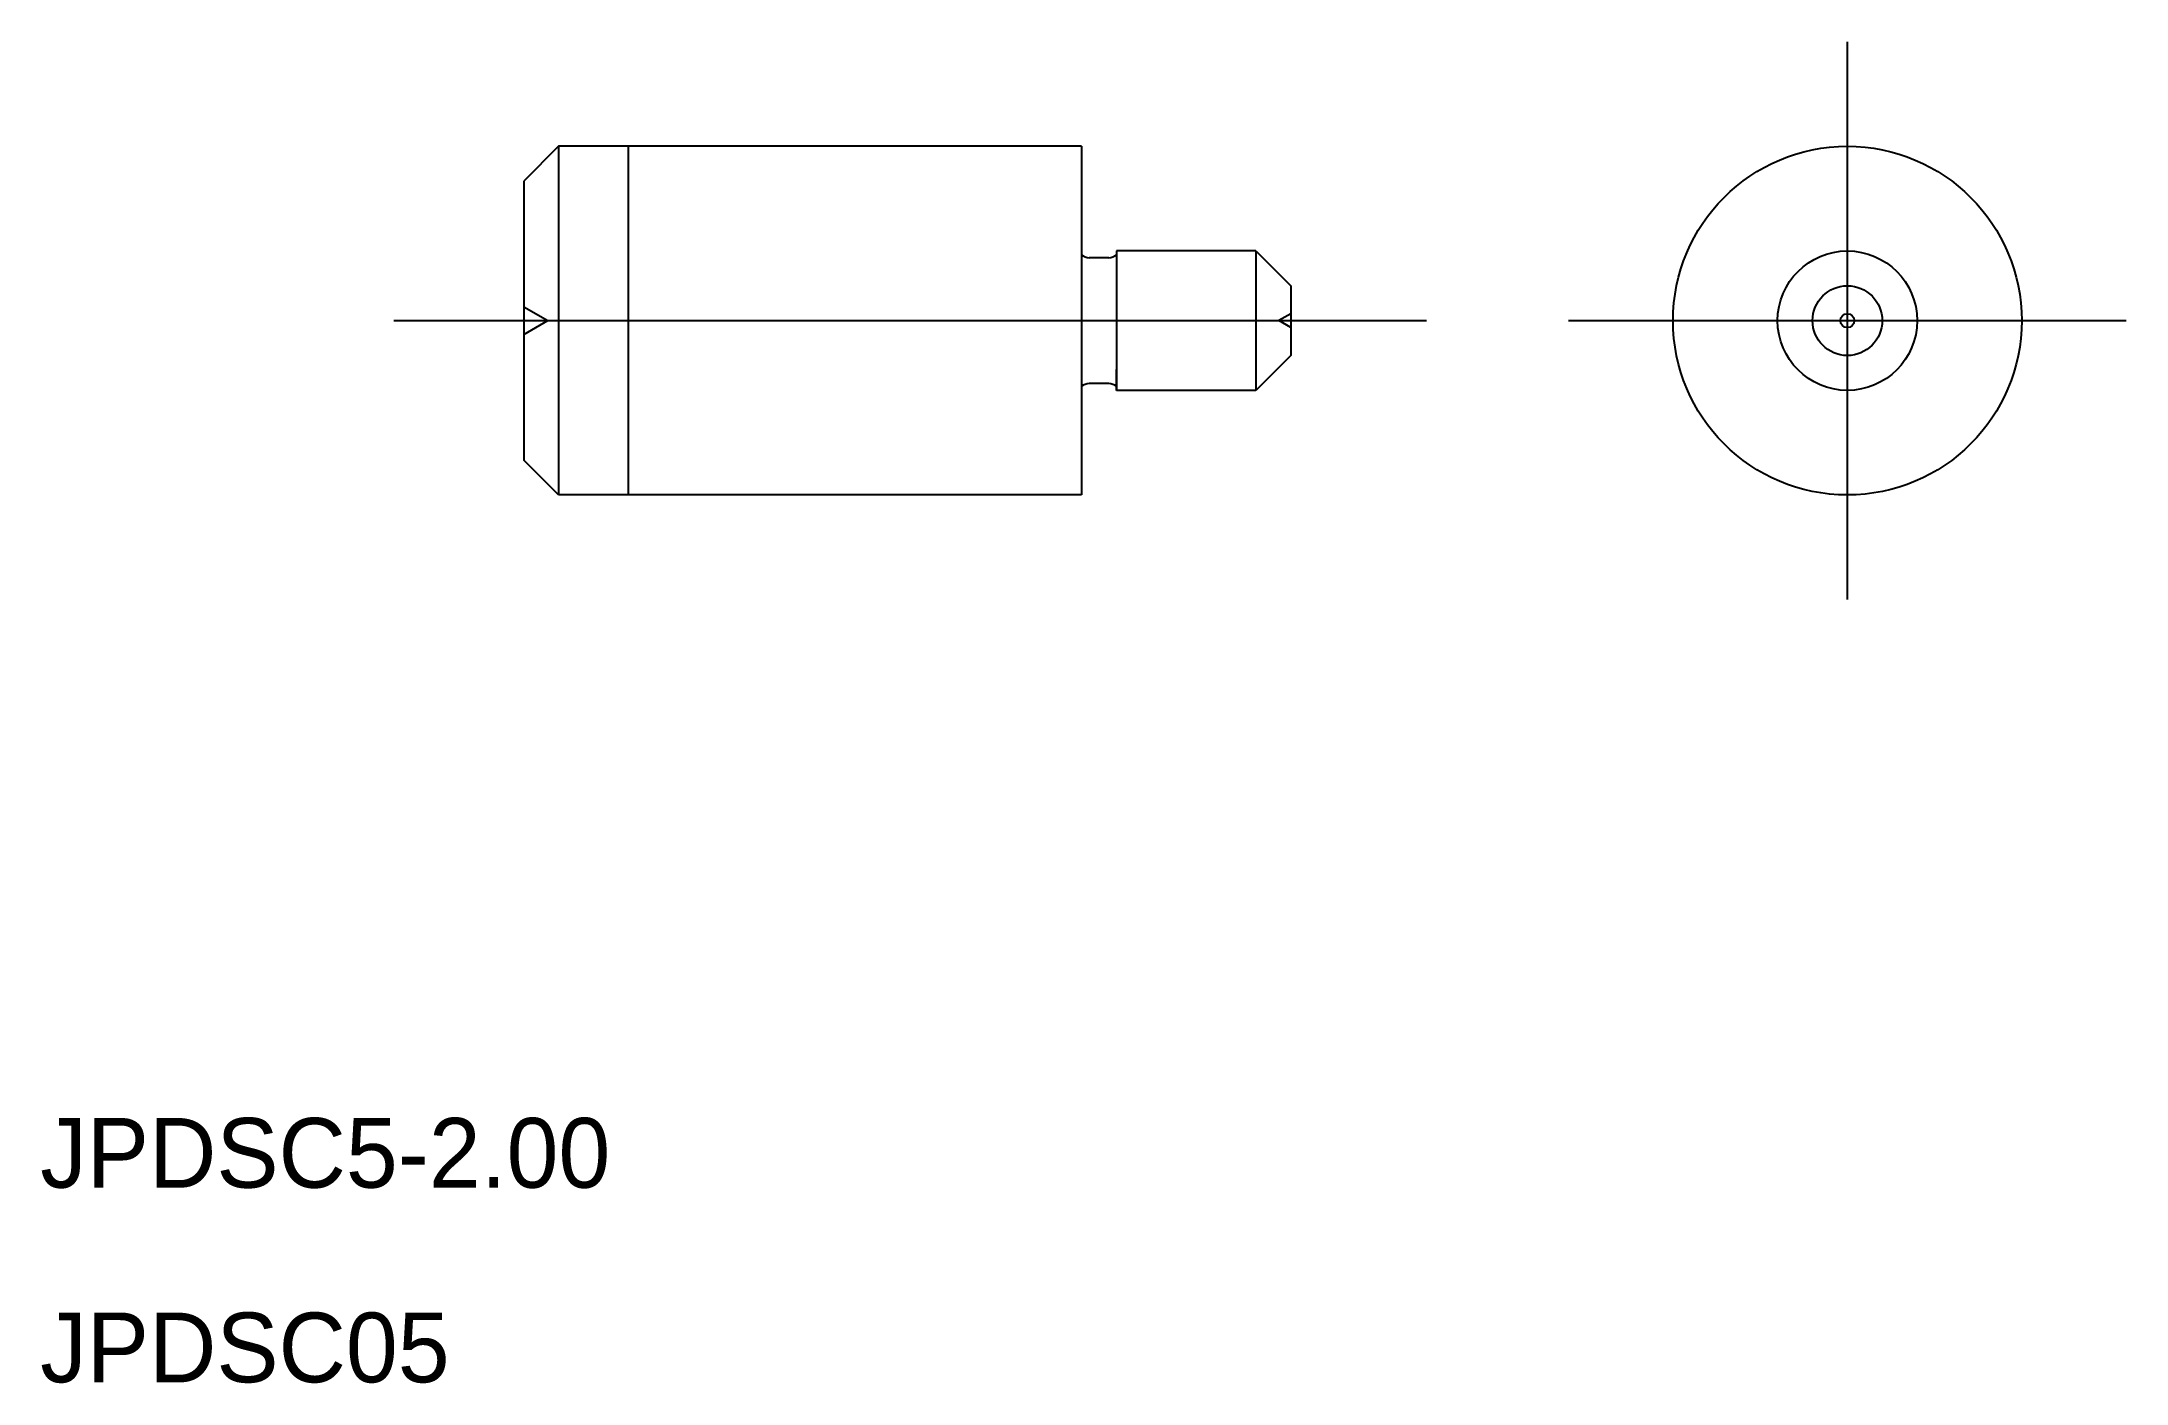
# Model space of a CAD drawing. Extents: x 531.5 to 561.4, y 574.2 to 593.4.
import ezdxf

# ---------------------------------------------------------------- set-up
doc = ezdxf.new("R2010")
doc.units = 0
doc.linetypes.add('CENTER', pattern=[50.8, 31.75, -6.35, 6.35, -6.35])
doc.linetypes.add('DASHED', pattern=[19.05, 12.7, -6.35])
doc.layers.get('0').update_dxf_attribs({"linetype": 'CONTINUOUS'})
doc.layers.add('CENTER', color=1, linetype='CENTER')

msp = doc.modelspace()

# ---------------------------------------------------------------- linework, layer by layer
at = {"color": 7, "linetype": 'CONTINUOUS'}
for p, q in [((538.894, 591.912), (538.394, 591.412)), ((546.394, 591.912), (538.894, 591.912)), ((538.894, 591.912), (538.894, 586.912)), ((546.394, 591.912), (546.394, 586.912)), ((538.394, 591.412), (538.394, 587.412)), ((548.894, 590.412), (546.894, 590.412)), ((546.894, 590.412), (546.894, 590.112)), ((546.894, 590.412), (546.894, 588.412)), ((548.894, 590.412), (549.394, 589.912)), ((548.894, 590.412), (548.894, 588.412)), ((546.783, 590.312), (546.504, 590.312)), ((549.394, 589.912), (549.394, 588.912)), ((549.394, 588.912), (548.894, 588.412)), ((546.894, 588.412), (546.894, 588.712)), ((546.783, 588.512), (546.504, 588.512)), ((548.894, 588.412), (546.894, 588.412)), ((538.894, 586.912), (538.394, 587.412)), ((546.394, 586.912), (538.894, 586.912))]:
    msp.add_line(p, q, dxfattribs=at)
at = {"color": 3, "linetype": 'CONTINUOUS'}
msp.add_line((539.894, 591.912), (539.894, 586.912), dxfattribs=at)
at = {"color": 3, "linetype": 'DASHED'}
for p, q in [((538.394, 589.612), (538.74, 589.412)), ((549.394, 589.512), (549.221, 589.412)), ((538.394, 589.212), (538.74, 589.412)), ((549.394, 589.312), (549.221, 589.412))]:
    msp.add_line(p, q, dxfattribs=at)
at = {"color": 7, "linetype": 'CONTINUOUS'}
for radius in [2.5, 1, 0.5, 0.1]:
    msp.add_circle((557.376, 589.412), radius, dxfattribs=at)
for centre, start, end in [((546.521, 590.512), 230.4485, 265.179), ((546.767, 590.512), 274.821, 309.5515), ((546.521, 588.313), 94.821, 129.5515), ((546.767, 588.313), 50.4485, 85.179)]:
    msp.add_arc(centre, 0.2, start, end, dxfattribs=at)
at = {"layer": 'CENTER', "color": 1, "linetype": 'CONTINUOUS'}
for p, q in [((557.376, 585.412), (557.376, 593.412)), ((553.376, 589.412), (561.376, 589.412))]:
    msp.add_line(p, q, dxfattribs=at)
at = {"layer": 'CENTER', "color": 1, "linetype": 'CENTER'}
msp.add_line((536.533, 589.412), (551.34, 589.412), dxfattribs=at)

# ---------------------------------------------------------------- texts
at = {"color": 7, "linetype": 'CONTINUOUS'}
for s, p in [('JPDSC5-2.00', (531.461, 576.978)), ('JPDSC05', (531.461, 574.187))]:
    msp.add_text(s, height=1, dxfattribs=at).set_placement(p)

doc.saveas('drawing.dxf')
